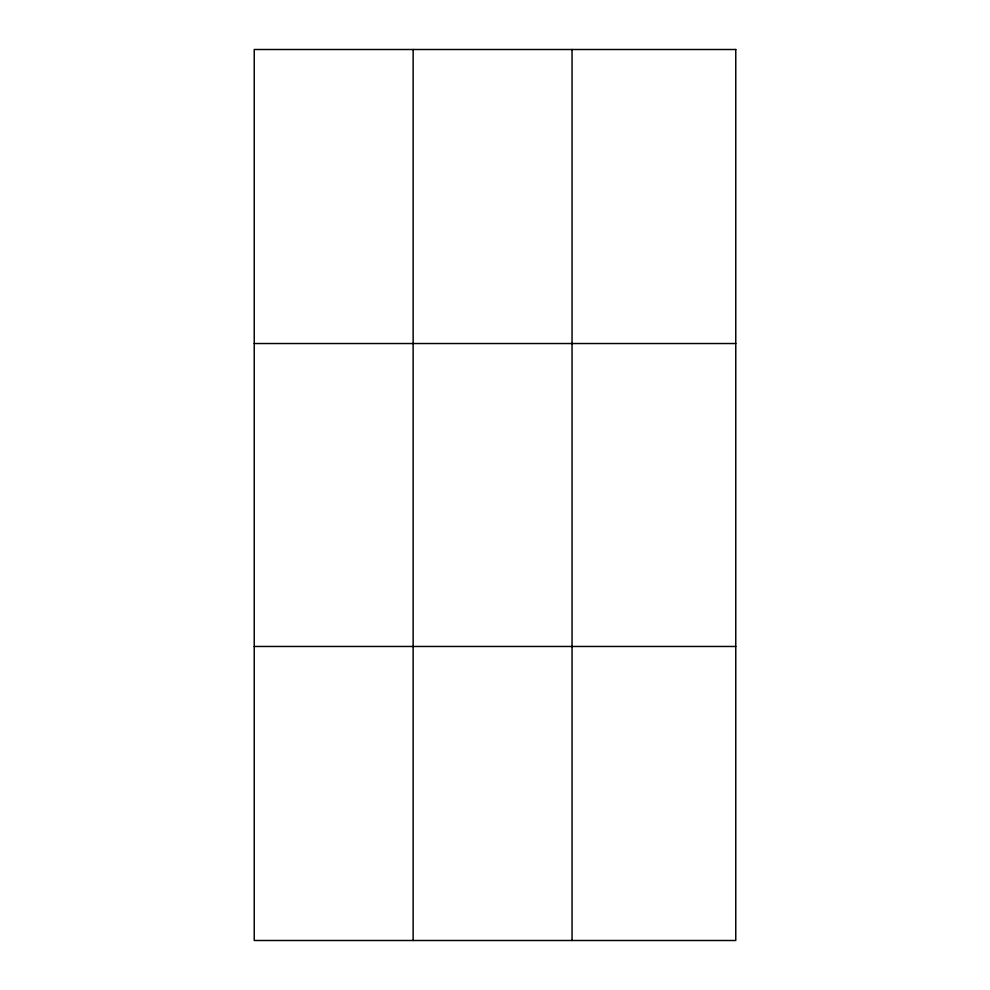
<?xml version="1.0" encoding="UTF-8"?>
<svg xmlns="http://www.w3.org/2000/svg" width="990" height="990" viewBox="0 0 990 990"><rect width="100%" height="100%" fill="white"/><g stroke="black" fill="none" stroke-linecap="round" stroke-linejoin="round"><path stroke-width="1.49" d="M413.139 49.5L413.139 940.5M572.047 49.5L572.047 940.5M254.232 343.53L735.768 343.53M254.232 646.47L735.768 646.47M735.768 49.5L735.768 940.5L254.232 940.5L254.232 49.5L735.768 49.5"/></g></svg>
